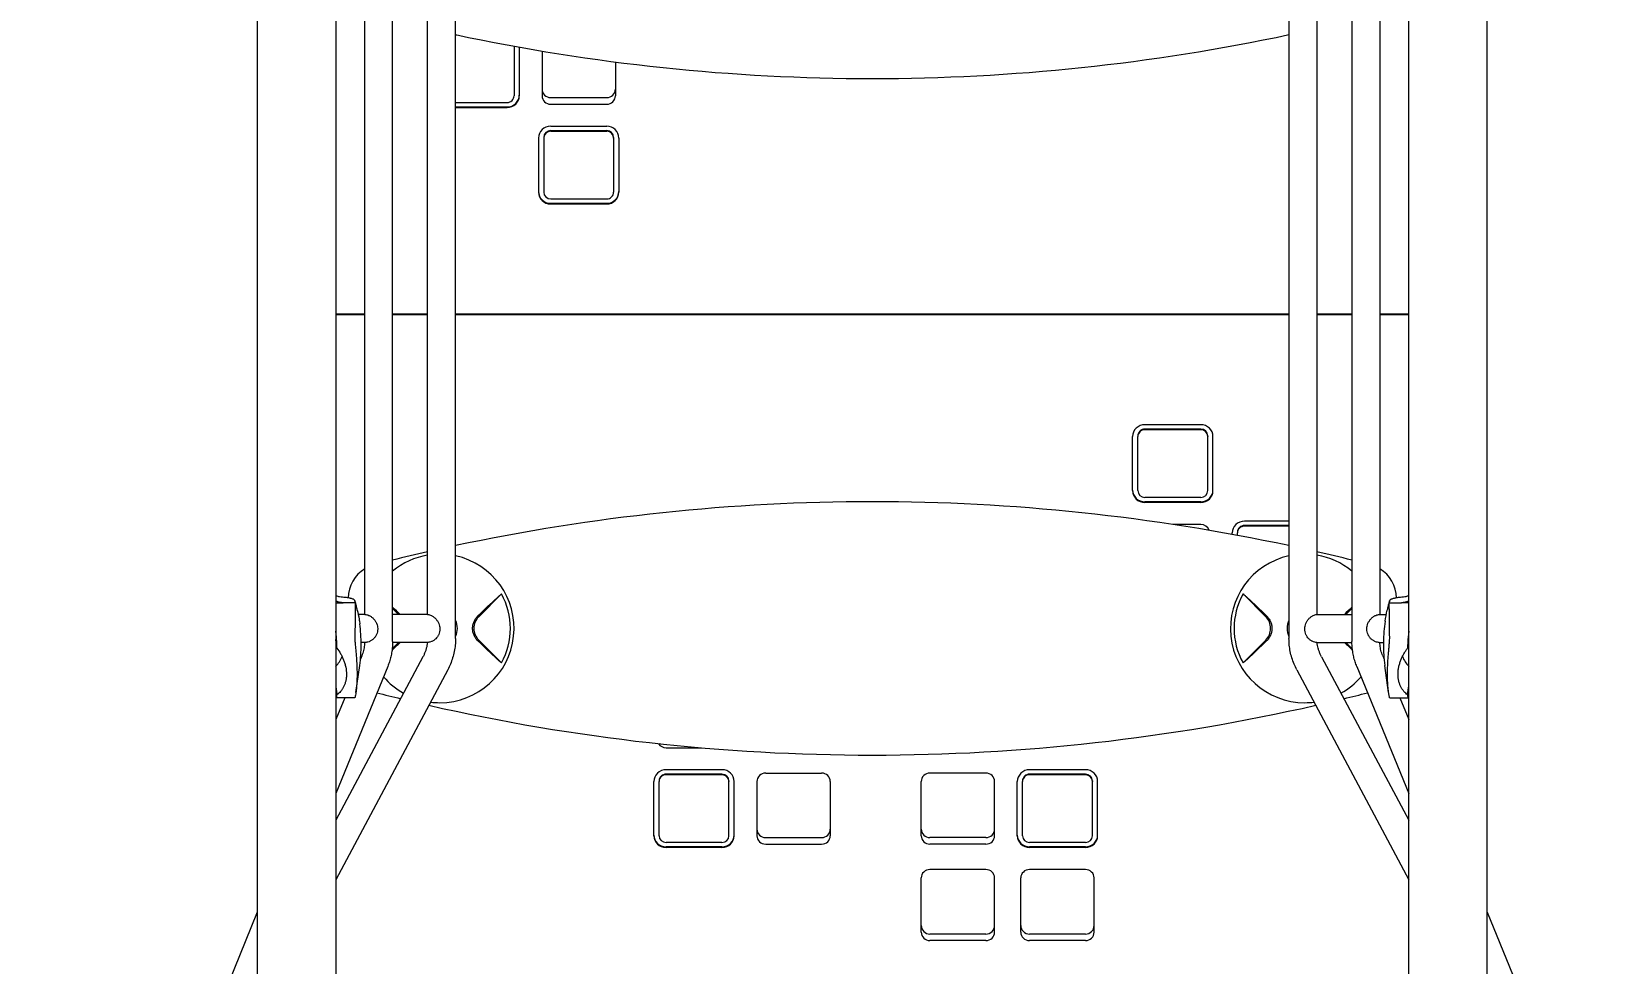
# Model space of a CAD drawing. Extents: x -6675 to 8473, y -8565 to 9458.
# Drawn here: x 719 to 1622, y -1300 to -767 of the extents above; entities that cross this region are included whole.
import ezdxf

# ---------------------------------------------------------------- set-up
doc = ezdxf.new("R2010")
doc.units = 0
doc.header["$LTSCALE"] = 5
doc.header["$PDMODE"] = 33
doc.header["$PDSIZE"] = 20
doc.layers.get('0').update_dxf_attribs({"linetype": 'CONTINUOUS'})
doc.layers.get('Defpoints').update_dxf_attribs({"linetype": 'CONTINUOUS'})
doc.layers.add('Lg_dim', color=7, linetype='CONTINUOUS')
doc.layers.add('Lg_prod', color=40, linetype='CONTINUOUS')
doc.styles.add('LG1', font='arial.ttf', dxfattribs={"height": 185})
doc.dimstyles.new('LG_DIM', dxfattribs={"dimtxt": 185, "dimasz": 120, "dimexe": 50, "dimexo": 1, "dimgap": 50, "dimtad": 0, "dimtih": 1, "dimtoh": 1, "dimdec": 0, "dimrnd": 10, "dimdsep": 46, "dimtxsty": 'LG1', "dimcen": 2.5, "dimclrt": 4, "dimadec": 4, "dimazin": 0, "dimtfac": 1, "dimtdec": 1, "dimtmove": 0, "dimatfit": 3, "dimfxl": 1, "dimtolj": 1, "dimtzin": 0, "dimarcsym": 0})

# ---------------------------------------------------------------- blocks, each defined once
blk = doc.blocks.new('*D4')
at = {"layer": 'Defpoints', "color": 0, "transparency": 16777216}
for p in [(7074.4, -285.09), (-5530, -747.5), (7074.4, -7182.74)]:
    blk.add_point(p, dxfattribs=at)
at = {"layer": 'Lg_dim', "color": 0, "lineweight": -2, "transparency": 16777216}
for p, q in [((7074.4, -286.09), (7074.4, -7232.74)), ((-5530, -748.5), (-5530, -7232.74)), ((-5410, -7182.74), (134.08, -7182.74)), ((6954.4, -7182.74), (1410.33, -7182.74))]:
    blk.add_line(p, q, dxfattribs=at)
at = {"layer": 'Lg_dim', "color": 0, "transparency": 16777216}
for points in [[(-5410, -7162.74), (-5410, -7202.74), (-5530, -7182.74)], [(6954.4, -7162.74), (6954.4, -7202.74), (7074.4, -7182.74)]]:
    blk.add_solid(points, dxfattribs=at)
at = {"layer": 'Lg_dim', "color": 4, "transparency": 16777216, "char_height": 185, "attachment_point": 5, "style": 'LG1'}
for s, insert in [('\\A1;12600 mm', (772.2, -7038.28)), ('\\A1;[41\'-4{\\H1.000000x;\\S5/8;}"]', (772.2, -7476.53))]:
    blk.add_mtext(s, dxfattribs=dict(at, insert=insert))
blk = doc.blocks.new('*D5')
at = {"layer": 'Defpoints', "color": 0, "transparency": 16777216}
for p in [(3900, 7859.68), (-2500, -5459.68), (7695.79, -5459.68)]:
    blk.add_point(p, dxfattribs=at)
at = {"layer": 'Lg_dim', "color": 0, "lineweight": -2, "transparency": 16777216}
for p, q in [((3901, 7859.68), (7745.79, 7859.68)), ((7695.79, 7739.68), (7695.79, 3779.28)), ((7695.79, -5339.68), (7695.79, 3130.67)), ((-2499, -5459.68), (7745.79, -5459.68))]:
    blk.add_line(p, q, dxfattribs=at)
at = {"layer": 'Lg_dim', "color": 0, "transparency": 16777216}
for points in [[(7675.79, 7739.68), (7715.79, 7739.68), (7695.79, 7859.68)], [(7675.79, -5339.68), (7715.79, -5339.68), (7695.79, -5459.68)]]:
    blk.add_solid(points, dxfattribs=at)
at = {"layer": 'Lg_dim', "color": 4, "transparency": 16777216, "insert": (7695.79, 3454.98), "char_height": 185, "attachment_point": 5, "style": 'LG1'}
blk.add_mtext('\\A1;13320 mm\\P [43\'-8 13/16"]', dxfattribs=at)
blk = doc.blocks.new('*D6')
at = {"layer": 'Defpoints', "color": 0, "transparency": 16777216}
for p in [(3300, 5864.75), (-6041.13, -3464.75), (-3100, -3464.75)]:
    blk.add_point(p, dxfattribs=at)
at = {"layer": 'Lg_dim', "color": 0, "lineweight": -2, "transparency": 16777216}
for p, q in [((3299, 5864.75), (-6091.13, 5864.75)), ((-6041.13, 5744.75), (-6041.13, 2569.99)), ((-6041.13, -3344.75), (-6041.13, 1921.38)), ((-3101, -3464.75), (-6091.13, -3464.75))]:
    blk.add_line(p, q, dxfattribs=at)
at = {"layer": 'Lg_dim', "color": 0, "transparency": 16777216}
for points in [[(-6061.13, 5744.75), (-6021.13, 5744.75), (-6041.13, 5864.75)], [(-6061.13, -3344.75), (-6021.13, -3344.75), (-6041.13, -3464.75)]]:
    blk.add_solid(points, dxfattribs=at)
at = {"layer": 'Lg_dim', "color": 4, "transparency": 16777216, "insert": (-6041.13, 2245.68), "char_height": 185, "attachment_point": 5, "style": 'LG1'}
blk.add_mtext('\\A1;9330 mm\\P [30\'-7 9/16"]', dxfattribs=at)
blk = doc.blocks.new('*D9')
at = {"color": 0, "lineweight": -2, "transparency": 16777216}
for p, q in [((7074.4, -287.09), (7074.4, -8169.37)), ((-5727.53, -748.5), (-5727.53, -8169.37)), ((-5607.53, -8119.37), (24.08, -8119.37)), ((6954.4, -8119.37), (1322.8, -8119.37))]:
    blk.add_line(p, q, dxfattribs=at)
at = {"color": 0, "transparency": 16777216}
for points in [[(-5607.53, -8099.37), (-5607.53, -8139.37), (-5727.53, -8119.37)], [(6954.4, -8099.37), (6954.4, -8139.37), (7074.4, -8119.37)]]:
    blk.add_solid(points, dxfattribs=at)
at = {"layer": 'Defpoints', "color": 0, "transparency": 16777216}
for p in [(7074.4, -286.09), (-5727.53, -747.5), (7074.4, -8119.37)]:
    blk.add_point(p, dxfattribs=at)
at = {"color": 4, "transparency": 16777216, "char_height": 185, "attachment_point": 5, "style": 'LG1'}
for s, insert in [('\\A1;12800 mm', (673.44, -7974.92)), ('\\A1;[42\'-0 3/8"]', (673.44, -8289.13))]:
    blk.add_mtext(s, dxfattribs=dict(at, insert=insert))

msp = doc.modelspace()

# ---------------------------------------------------------------- linework, layer by layer
at = {"layer": 'Lg_prod', "linetype": 'Continuous', "lineweight": 0}
for p, q in [((848, 783.95), (848, -1473.5)), ((893, 783.95), (893, -1473.5)), ((1507, -1473.5), (1507, 783.95)), ((1552, -1473.5), (1552, 783.95)), ((925.5, -1115.87), (925.5, 450.58)), ((961.5, -1114.25), (961.5, 448.95)), ((1438.5, 448.95), (1438.5, -1114.25)), ((1474.5, 450.58), (1474.5, -1115.87)), ((909.5, -1100.45), (909.5, -729.15)), ((945.5, -1100.45), (945.5, -729.15)), ((1454.5, -729.15), (1454.5, -1100.45)), ((1490.5, -729.15), (1490.5, -1100.45)), ((961.5, -768.64), (962, -768.64)), ((995, -775.15), (995, -803.5)), ((998, -775.69), (998, -803.5)), ((1011, -777.95), (1011, -803.5)), ((1053, -784.18), (1053, -803.5)), ((961.5, -807.37), (991, -807.37)), ((961.5, -809.9), (991, -809.9)), ((961.5, -810.28), (991, -810.28)), ((1016, -804.59), (1048, -804.59)), ((1016, -808.34), (1048, -808.34)), ((1016, -820.93), (1048, -820.93)), ((1009, -827.71), (1009, -858.69)), ((1012, -827.33), (1012, -827.71)), ((1012, -827.71), (1012, -858.69)), ((1016, -823.46), (1048, -823.46)), ((1016, -823.83), (1048, -823.83)), ((1052, -827.33), (1052, -827.71)), ((1052, -827.71), (1052, -858.69)), ((1055, -827.71), (1055, -858.69)), ((1016, -862.56), (1048, -862.56)), ((1016, -865.09), (1048, -865.09)), ((1016, -865.47), (1048, -865.47)), ((893, -928.41), (909.5, -928.41)), ((909.5, -928.9), (893, -928.9)), ((925.5, -928.41), (945.5, -928.41)), ((945.5, -928.9), (925.5, -928.9)), ((961.5, -928.41), (1438.5, -928.41)), ((1438.5, -928.9), (961.5, -928.9)), ((1454.5, -928.41), (1474.5, -928.41)), ((1474.5, -928.9), (1454.5, -928.9)), ((1490.5, -928.41), (1507, -928.41)), ((1507, -928.9), (1490.5, -928.9)), ((1388, -991.83), (1356, -991.83)), ((1349, -1029.59), (1349, -998.61)), ((1352, -998.23), (1352, -998.61)), ((1352, -1029.59), (1352, -998.61)), ((1388, -994.36), (1356, -994.36)), ((1388, -994.74), (1356, -994.74)), ((1392, -998.23), (1392, -998.61)), ((1392, -1029.59), (1392, -998.61)), ((1395, -1029.59), (1395, -998.61)), ((1388, -1033.47), (1356, -1033.47)), ((1388, -1036), (1356, -1036)), ((1388, -1036.37), (1356, -1036.37)), ((1438.5, -1047.02), (1413, -1047.02)), ((1388, -1048.96), (1372.1, -1048.96)), ((1406, -1054.64), (1406, -1053.8)), ((1409, -1053.42), (1409, -1053.8)), ((1409, -1055.19), (1409, -1053.8)), ((1438.5, -1049.55), (1413, -1049.55)), ((1438.5, -1049.93), (1413, -1049.93)), ((987.78, -1088.74), (974.78, -1101.73)), ((1425.22, -1101.73), (1412.22, -1088.74)), ((893, -1093.75), (897.19, -1093.75)), ((904.07, -1093.75), (897.19, -1093.75)), ((909.59, -1100.45), (905.81, -1100.45)), ((905.81, -1100.45), (905.81, -1100.45)), ((925.5, -1097.02), (928.94, -1100.45)), ((945.5, -1100.45), (925.5, -1100.45)), ((1454.5, -1100.45), (1474.5, -1100.45)), ((1471.06, -1100.45), (1474.5, -1097.02)), ((1490.41, -1100.45), (1494.19, -1100.45)), ((1494.19, -1100.45), (1494.19, -1100.45)), ((1495.93, -1093.75), (1502.81, -1093.75)), ((1507, -1093.75), (1502.81, -1093.75)), ((893.33, -1113.51), (893, -1109.96)), ((906.47, -1104.39), (906.67, -1105.81)), ((1493.53, -1104.39), (1493.33, -1105.81)), ((1507, -1109.96), (1506.67, -1113.51)), ((909.97, -1116.45), (907.49, -1116.45)), ((928.94, -1116.45), (925.26, -1120.13)), ((945.63, -1116.45), (925.5, -1116.45)), ((974.78, -1115.17), (987.78, -1128.17)), ((1412.22, -1128.17), (1425.22, -1115.17)), ((1454.37, -1116.45), (1474.5, -1116.45)), ((1474.74, -1120.13), (1471.06, -1116.45)), ((1490.03, -1116.45), (1492.51, -1116.45)), ((942.88, -1124.69), (893, -1218.29)), ((907.86, -1124.23), (907.08, -1126.13)), ((1457.12, -1124.69), (1507, -1218.29)), ((1492.14, -1124.23), (1492.92, -1126.13)), ((922.67, -1130.27), (893, -1203.01)), ((957, -1132.22), (893, -1252.31)), ((904.47, -1145.16), (906.67, -1129.6)), ((905.06, -1131.08), (905.06, -1131.08)), ((1443, -1132.22), (1507, -1252.31)), ((1477.33, -1130.27), (1507, -1203.01)), ((1495.53, -1145.16), (1493.33, -1129.6)), ((1494.94, -1131.08), (1494.94, -1131.08)), ((893, -1146.92), (893.33, -1148.07)), ((1506.67, -1148.07), (1507, -1146.92)), ((898.08, -1148.2), (893, -1160.65)), ((903.87, -1148.2), (893.4, -1148.2)), ((1496.13, -1148.2), (1506.6, -1148.2)), ((1501.92, -1148.2), (1507, -1160.65)), ((1082, -1176.77), (1102.2, -1176.77)), ((1114, -1189.35), (1082, -1189.35)), ((1114, -1191.88), (1082, -1191.88)), ((1114, -1192.26), (1082, -1192.26)), ((1139, -1191.29), (1171, -1191.29)), ((1265, -1191.29), (1233, -1191.29)), ((1322, -1189.35), (1290, -1189.35)), ((1322, -1191.88), (1290, -1191.88)), ((1322, -1192.26), (1290, -1192.26)), ((1075, -1227.12), (1075, -1196.13)), ((1078, -1195.76), (1078, -1196.13)), ((1078, -1227.12), (1078, -1196.13)), ((1118, -1195.76), (1118, -1196.13)), ((1118, -1227.12), (1118, -1196.13)), ((1121, -1227.12), (1121, -1196.13)), ((1134, -1196.13), (1134, -1227.12)), ((1176, -1196.13), (1176, -1227.12)), ((1228, -1227.12), (1228, -1196.13)), ((1270, -1227.12), (1270, -1196.13)), ((1283, -1227.12), (1283, -1196.13)), ((1286, -1195.76), (1286, -1196.13)), ((1286, -1227.12), (1286, -1196.13)), ((1326, -1195.76), (1326, -1196.13)), ((1326, -1227.12), (1326, -1196.13)), ((1329, -1227.12), (1329, -1196.13)), ((1139, -1228.21), (1171, -1228.21)), ((1265, -1228.21), (1233, -1228.21)), ((1114, -1230.99), (1082, -1230.99)), ((1114, -1233.52), (1082, -1233.52)), ((1114, -1233.89), (1082, -1233.89)), ((1139, -1231.96), (1171, -1231.96)), ((1265, -1231.96), (1233, -1231.96)), ((1322, -1230.99), (1290, -1230.99)), ((1322, -1233.52), (1290, -1233.52)), ((1322, -1233.89), (1290, -1233.89)), ((1265, -1246.48), (1233, -1246.48)), ((1322, -1246.48), (1290, -1246.48)), ((1228, -1282.31), (1228, -1251.32)), ((1270, -1282.31), (1270, -1251.32)), ((1285, -1282.31), (1285, -1251.32)), ((1327, -1282.31), (1327, -1251.32)), ((848, -1270.97), (794.83, -1401.31)), ((1552, -1270.97), (1605.17, -1401.31)), ((1265, -1283.4), (1233, -1283.4)), ((1265, -1287.15), (1233, -1287.15)), ((1322, -1283.4), (1290, -1283.4)), ((1322, -1287.15), (1290, -1287.15))]:
    msp.add_line(p, q, dxfattribs=at)
for centre, radius, start, end in [((1200, 351.35), 1145, 257.97743, 282.02257), ((1200, -2180.95), 1145, 90, 102.02257), ((1200, -2180.95), 1145, 77.97743, 90), ((1200, -2180.95), 1145, 102.84244, 103.87108), ((1200, -2180.95), 1145, 76.12892, 77.15756), ((920, -1091.35), 20, 121.66824, 178.88475), ((952.5, -1108.45), 42.51, 99.47688, 129.42571), ((952.5, -1108.45), 42.51, 270, 77.77845), ((1447.5, -1108.45), 42.51, 102.22155, 270), ((1447.5, -1108.45), 42.51, 50.57429, 80.52312), ((1480, -1091.35), 20, 1.11473, 58.33176), ((952.5, -1108.45), 40.42, 330.80251, 29.19749), ((1447.5, -1108.45), 40.42, 150.80251, 209.19749), ((981.5, -1108.45), 9.5, 135, 180), ((1418.5, -1108.45), 9.5, 0, 45), ((952.5, -1108.45), 10.1, 0, 26.98958), ((952.5, -1108.45), 10.1, 333.01042, 0), ((981.5, -1108.45), 9.5, 180, 225), ((1418.5, -1108.45), 9.5, 315, 0), ((1447.5, -1108.45), 10.1, 153.01042, 180), ((1447.5, -1108.45), 10.1, 180, 206.98958), ((952.5, -1108.45), 42.51, 220.69266, 240.79496), ((1447.5, -1108.45), 42.51, 299.20504, 319.30734), ((1200, -35.95), 1145, 255.66649, 256.36546), ((1200, -35.95), 1145, 283.63454, 284.33351), ((1200, -35.95), 1145, 257.19371, 282.80629), ((952.5, -1108.45), 42.51, 262.81621, 270), ((1447.5, -1108.45), 42.51, 270, 277.18379)]:
    msp.add_arc(centre, radius, start, end, dxfattribs=at)
for centre, major_axis, start_param, end_param in [((991, -803.13), (-7, 0), 1.570796, 3.141593), ((991, -803.5), (-4, 0), 1.570796, 3.141593), ((991, -803.5), (-7, 0), 1.570796, 3.141593), ((1016, -799.75), (-5, 0), 0, 1.570796), ((1016, -803.5), (-5, 0), 0, 1.570796), ((1048, -799.75), (-5, 0), 1.570796, 3.141593), ((1048, -803.5), (-5, 0), 1.570796, 3.141593), ((1016, -827.71), (-7, 0), 4.712389, 6.283185), ((1048, -827.71), (-7, 0), 3.141593, 4.712389), ((1016, -827.33), (-4, 0), 4.712389, 6.283185), ((1016, -827.71), (-4, 0), 4.712389, 6.283185), ((1048, -827.33), (-4, 0), 3.141593, 4.712389), ((1048, -827.71), (-4, 0), 3.141593, 4.712389), ((1016, -858.32), (-7, 0), 0, 1.570796), ((1048, -858.32), (-7, 0), 1.570796, 3.141593), ((1016, -858.69), (-7, 0), 0, 1.570796), ((1016, -858.69), (-4, 0), 0, 1.570796), ((1048, -858.69), (-4, 0), 1.570796, 3.141593), ((1048, -858.69), (-7, 0), 1.570796, 3.141593), ((1356, -998.61), (7, 0), 1.570796, 3.141593), ((1388, -998.61), (7, 0), 0, 1.570796), ((1356, -998.23), (4, 0), 1.570796, 3.141593), ((1356, -998.61), (4, 0), 1.570796, 3.141593), ((1388, -998.23), (4, 0), 0, 1.570796), ((1388, -998.61), (4, 0), 0, 1.570796), ((1356, -1029.22), (7, 0), 3.141593, 4.712389), ((1356, -1029.59), (7, 0), 3.141593, 4.712389), ((1356, -1029.59), (4, 0), 3.141593, 4.712389), ((1388, -1029.22), (7, 0), 4.712389, 6.283185), ((1388, -1029.59), (4, 0), 4.712389, 6.283185), ((1388, -1029.59), (7, 0), 4.712389, 6.283185), ((1413, -1053.8), (7, 0), 1.570796, 3.141593), ((1388, -1053.8), (5, 0), 0.31668, 1.570796), ((1413, -1053.42), (4, 0), 1.570796, 3.141593), ((1413, -1053.8), (4, 0), 1.570796, 3.141593), ((816.67, -1117.7), (90.83, 0), 0, 0.135663), ((1583.33, -1117.7), (-90.83, 0), 6.147522, 6.283185), ((816.67, -1117.7), (90.83, 0), 6.147522, 6.283185), ((1583.33, -1117.7), (-90.83, 0), 0, 0.135663), ((878.5, -1117.7), (19.4, 0), 5.556401, 5.910906), ((1521.5, -1117.7), (-19.4, 0), 0.372276, 0.726784), ((1082, -1171.93), (5, 0), 3.678397, 4.712389), ((1082, -1196.13), (7, 0), 1.570796, 3.141593), ((1082, -1195.76), (4, 0), 1.570796, 3.141593), ((1082, -1196.13), (4, 0), 1.570796, 3.141593), ((1114, -1196.13), (7, 0), 0, 1.570796), ((1114, -1195.76), (4, 0), 0, 1.570796), ((1114, -1196.13), (4, 0), 0, 1.570796), ((1139, -1196.13), (5, 0), 1.570796, 3.141593), ((1171, -1196.13), (5, 0), 0, 1.570796), ((1233, -1196.13), (5, 0), 1.570796, 3.141593), ((1265, -1196.13), (5, 0), 0, 1.570796), ((1290, -1196.13), (7, 0), 1.570796, 3.141593), ((1290, -1195.76), (4, 0), 1.570796, 3.141593), ((1290, -1196.13), (4, 0), 1.570796, 3.141593), ((1322, -1196.13), (7, 0), 0, 1.570796), ((1322, -1195.76), (4, 0), 0, 1.570796), ((1322, -1196.13), (4, 0), 0, 1.570796), ((1082, -1226.74), (7, 0), 3.141593, 4.712389), ((1082, -1227.12), (7, 0), 3.141593, 4.712389), ((1082, -1227.12), (4, 0), 3.141593, 4.712389), ((1114, -1226.74), (7, 0), 4.712389, 6.283185), ((1114, -1227.12), (4, 0), 4.712389, 6.283185), ((1114, -1227.12), (7, 0), 4.712389, 6.283185), ((1139, -1223.37), (5, 0), 3.141593, 4.712389), ((1139, -1227.12), (5, 0), 3.141593, 4.712389), ((1171, -1223.37), (5, 0), 4.712389, 6.283185), ((1171, -1227.12), (5, 0), 4.712389, 6.283185), ((1233, -1223.37), (5, 0), 3.141593, 4.712389), ((1233, -1227.12), (5, 0), 3.141593, 4.712389), ((1265, -1223.37), (5, 0), 4.712389, 6.283185), ((1265, -1227.12), (5, 0), 4.712389, 6.283185), ((1290, -1226.74), (7, 0), 3.141593, 4.712389), ((1290, -1227.12), (7, 0), 3.141593, 4.712389), ((1290, -1227.12), (4, 0), 3.141593, 4.712389), ((1322, -1226.74), (7, 0), 4.712389, 6.283185), ((1322, -1227.12), (4, 0), 4.712389, 6.283185), ((1322, -1227.12), (7, 0), 4.712389, 6.283185), ((1233, -1251.32), (5, 0), 1.570796, 3.141593), ((1265, -1251.32), (5, 0), 0, 1.570796), ((1290, -1251.32), (5, 0), 1.570796, 3.141593), ((1322, -1251.32), (5, 0), 0, 1.570796), ((1233, -1278.56), (5, 0), 3.141593, 4.712389), ((1233, -1282.31), (5, 0), 3.141593, 4.712389), ((1265, -1278.56), (5, 0), 4.712389, 6.283185), ((1265, -1282.31), (5, 0), 4.712389, 6.283185), ((1290, -1278.56), (5, 0), 3.141593, 4.712389), ((1290, -1282.31), (5, 0), 3.141593, 4.712389), ((1322, -1278.56), (5, 0), 4.712389, 6.283185), ((1322, -1282.31), (5, 0), 4.712389, 6.283185)]:
    msp.add_ellipse(centre, major_axis=major_axis, ratio=0.968246, start_param=start_param, end_param=end_param, dxfattribs=at)
for points, weights in [([(893, -1089.74), (893.13, -1089.8), (893.26, -1089.85), (893.4, -1089.9)], [0.993179669495, 0.995297331129, 0.997570774631, 1]), ([(897.19, -1093.75), (895.75, -1093.75), (894.33, -1093.45), (893, -1092.86)], [1, 0.963416741903, 0.942185900966, 0.936307477188]), ([(1507, -1092.86), (1505.67, -1093.45), (1504.25, -1093.75), (1502.81, -1093.75)], [0.936307406517, 0.942185819623, 0.963416684117, 1]), ([(1506.6, -1089.9), (1506.74, -1089.85), (1506.87, -1089.8), (1507, -1089.74)], [1, 0.997570774631, 0.995297331129, 0.993179669495]), ([(904.07, -1093.75), (904.08, -1100.34), (904.02, -1106.93), (903.86, -1113.51)], [1, 0.99951768639, 0.99951768639, 1]), ([(1496.14, -1113.51), (1495.98, -1106.93), (1495.92, -1100.34), (1495.93, -1093.75)], [1, 0.99951768639, 0.99951768639, 1]), ([(893.65, -1119.76), (893.44, -1118.14), (893.22, -1116.52), (893, -1114.89)], [1, 0.999553768953, 0.999244719996, 0.999072853129]), ([(893.65, -1119.76), (893.56, -1116.94), (893.45, -1114.8), (893.33, -1113.51)], [1, 0.973269229067, 0.973269229067, 1]), ([(1506.67, -1113.51), (1506.55, -1114.8), (1506.44, -1116.94), (1506.35, -1119.76)], [1, 0.973269229067, 0.973269229067, 1]), ([(1507, -1114.89), (1506.78, -1116.52), (1506.56, -1118.14), (1506.35, -1119.76)], [0.999072853129, 0.999244719996, 0.999553768953, 1]), ([(893, -1141.99), (893.22, -1143.49), (893.44, -1144.97), (893.65, -1146.44)], [0.999072853129, 0.999244719996, 0.999553768953, 1]), ([(893.33, -1148.07), (893.45, -1148.49), (893.56, -1147.93), (893.65, -1146.44)], [1, 0.973269229067, 0.973269229067, 1]), ([(1506.35, -1146.44), (1506.56, -1144.97), (1506.78, -1143.49), (1507, -1141.99)], [1, 0.999553768953, 0.999244719996, 0.999072853129]), ([(1506.35, -1146.44), (1506.44, -1147.93), (1506.55, -1148.49), (1506.67, -1148.07)], [1, 0.973269229067, 0.973269229067, 1])]:
    msp.add_rational_spline(points, weights, degree=3, dxfattribs=at)
for points, knots in [([(896.9, -1090.62), (896.32, -1090.58), (895.73, -1090.5), (894.56, -1090.26), (893.97, -1090.1), (893.4, -1089.9)], [0, 0, 0, 0, 0.001800625, 0.001800625, 0.00360125, 0.00360125, 0.00360125, 0.00360125]), ([(903.93, -1092.59), (903.9, -1092.37), (903.71, -1092.15), (903.27, -1091.89), (903.18, -1091.84), (902.96, -1091.74), (902.85, -1091.69), (902.48, -1091.54), (902.2, -1091.45), (901.73, -1091.32), (901.56, -1091.28), (901.21, -1091.2), (901.04, -1091.16), (900.48, -1091.04), (900.08, -1090.97), (899.24, -1090.85), (898.79, -1090.79), (897.87, -1090.69), (897.39, -1090.65), (896.9, -1090.62)], [0, 0, 0, 0, 0.00305771, 0.00305771, 0.00382214, 0.00382214, 0.00458657, 0.00458657, 0.00611543, 0.00611543, 0.00687986, 0.00687986, 0.00764428, 0.00764428, 0.00917314, 0.00917314, 0.010702, 0.010702, 0.01223085, 0.01223085, 0.01223085, 0.01223085]), ([(905.29, -1097.91), (905.21, -1097.55), (905.13, -1097.19), (904.96, -1096.46), (904.87, -1096.1), (904.69, -1095.38), (904.6, -1095.02), (904.41, -1094.31), (904.31, -1093.95), (904.12, -1093.23), (904.01, -1092.88), (903.91, -1092.53)], [0.21130103, 0.21130103, 0.21130103, 0.21130103, 0.22387831, 0.22387831, 0.2364556, 0.2364556, 0.24903289, 0.24903289, 0.26161017, 0.26161017, 0.27407984, 0.27407984, 0.27407984, 0.27407984]), ([(985.31, -1090.88), (985.79, -1090.43), (986.24, -1090.03), (986.86, -1089.49), (987.06, -1089.32), (987.44, -1089.01), (987.62, -1088.86), (987.78, -1088.74)], [0.000000486, 0.000000486, 0.000000486, 0.000000486, 0.002114988, 0.002114988, 0.003172238, 0.003172238, 0.004229489, 0.004229489, 0.004229489, 0.004229489]), ([(1412.22, -1088.74), (1412.55, -1088.99), (1412.92, -1089.3), (1413.54, -1089.84), (1413.76, -1090.04), (1414.22, -1090.44), (1414.45, -1090.66), (1414.69, -1090.88)], [0.000000242, 0.000000242, 0.000000242, 0.000000242, 0.002114103, 0.002114103, 0.003171033, 0.003171033, 0.004227963, 0.004227963, 0.004227963, 0.004227963]), ([(1496.09, -1092.52), (1495.99, -1092.87), (1495.89, -1093.23), (1495.69, -1093.95), (1495.59, -1094.31), (1495.4, -1095.02), (1495.31, -1095.38), (1495.13, -1096.1), (1495.04, -1096.46), (1494.87, -1097.19), (1494.79, -1097.55), (1494.71, -1097.91)], [2.86740473, 2.86740473, 2.86740473, 2.86740473, 2.87998211, 2.87998211, 2.89255949, 2.89255949, 2.90513687, 2.90513687, 2.91771425, 2.91771425, 2.93029163, 2.93029163, 2.93029163, 2.93029163]), ([(1503.1, -1090.62), (1502.11, -1090.69), (1501.2, -1090.78), (1500.14, -1090.94), (1499.93, -1090.97), (1499.53, -1091.04), (1499.34, -1091.08), (1498.78, -1091.19), (1498.44, -1091.27), (1497.81, -1091.45), (1497.53, -1091.54), (1497.03, -1091.74), (1496.82, -1091.84), (1496.56, -1091.99), (1496.48, -1092.04), (1496.35, -1092.15), (1496.29, -1092.21), (1496.14, -1092.37), (1496.09, -1092.48), (1496.07, -1092.59)], [0, 0, 0, 0, 0.00305836, 0.00305836, 0.00382296, 0.00382296, 0.00458755, 0.00458755, 0.00611673, 0.00611673, 0.00764591, 0.00764591, 0.00917509, 0.00917509, 0.00993969, 0.00993969, 0.01070428, 0.01070428, 0.01223346, 0.01223346, 0.01223346, 0.01223346]), ([(1506.6, -1089.9), (1506.03, -1090.1), (1505.45, -1090.26), (1504.28, -1090.5), (1503.68, -1090.58), (1503.1, -1090.62)], [0, 0, 0, 0, 0.001801452, 0.001801452, 0.003602904, 0.003602904, 0.003602904, 0.003602904]), ([(905.29, -1097.91), (905.68, -1099.69), (906.02, -1101.46), (906.35, -1103.6), (906.41, -1103.99), (906.46, -1104.38)], [0, 0, 0, 0, 5.601948, 5.601948, 6.854199, 6.854199, 6.854199, 6.854199]), ([(909.59, -1100.45), (909.65, -1100.45), (909.76, -1100.45), (910.09, -1100.49), (910.36, -1100.52), (911.02, -1100.68), (911.42, -1100.8), (912.05, -1101.08), (912.26, -1101.18), (912.69, -1101.42), (912.92, -1101.56), (913.37, -1101.86), (913.59, -1102.03), (914.03, -1102.39), (914.23, -1102.58), (914.81, -1103.16), (915.16, -1103.59), (915.79, -1104.52), (916.06, -1105.02), (916.5, -1106.05), (916.67, -1106.59), (916.87, -1107.58), (916.92, -1108.02), (916.94, -1108.45)], [37.511424, 37.511424, 37.511424, 37.511424, 38.850119, 38.850119, 40.731526, 40.731526, 42.612932, 42.612932, 43.436618, 43.436618, 44.260303, 44.260303, 45.083989, 45.083989, 45.907675, 45.907675, 47.542592, 47.542592, 49.177509, 49.177509, 50.812427, 50.812427, 52.137117, 52.137117, 52.137117, 52.137117]), ([(945.5, -1100.45), (945.5, -1100.46), (945.51, -1100.46), (945.57, -1100.46), (945.68, -1100.47), (946.06, -1100.54), (946.31, -1100.59), (946.94, -1100.78), (947.31, -1100.92), (947.91, -1101.22), (948.11, -1101.33), (948.51, -1101.58), (948.73, -1101.72), (949.15, -1102.03), (949.36, -1102.2), (949.77, -1102.56), (949.96, -1102.75), (950.49, -1103.32), (950.82, -1103.75), (951.41, -1104.66), (951.66, -1105.14), (952.07, -1106.15), (952.22, -1106.67), (952.41, -1107.62), (952.45, -1108.04), (952.47, -1108.45)], [35.302261, 35.302261, 35.302261, 35.302261, 35.898403, 35.898403, 37.727888, 37.727888, 39.557374, 39.557374, 41.386859, 41.386859, 42.184428, 42.184428, 42.981996, 42.981996, 43.779565, 43.779565, 44.577133, 44.577133, 46.146249, 46.146249, 47.715364, 47.715364, 49.284479, 49.284479, 50.543619, 50.543619, 50.543619, 50.543619]), ([(971.28, -1108.45), (971.28, -1108.12), (971.3, -1107.78), (971.37, -1107.12), (971.42, -1106.78), (971.62, -1105.79), (971.82, -1105.15), (972.34, -1103.93), (972.67, -1103.33), (973.42, -1102.24), (973.85, -1101.74), (974.32, -1101.28)], [0.008164918, 0.008164918, 0.008164918, 0.008164918, 0.009167239, 0.009167239, 0.01016956, 0.01016956, 0.012174201, 0.012174201, 0.014178842, 0.014178842, 0.016183483, 0.016183483, 0.016183483, 0.016183483]), ([(1425.68, -1101.28), (1426.15, -1101.74), (1426.58, -1102.24), (1427.14, -1103.06), (1427.32, -1103.34), (1427.64, -1103.93), (1427.79, -1104.23), (1428.18, -1105.15), (1428.38, -1105.79), (1428.58, -1106.78), (1428.63, -1107.11), (1428.7, -1107.78), (1428.72, -1108.12), (1428.72, -1108.45)], [0.000143327, 0.000143327, 0.000143327, 0.000143327, 0.002148725, 0.002148725, 0.003151424, 0.003151424, 0.004154123, 0.004154123, 0.006159521, 0.006159521, 0.00716222, 0.00716222, 0.008164918, 0.008164918, 0.008164918, 0.008164918]), ([(1447.53, -1108.45), (1447.55, -1108.04), (1447.59, -1107.62), (1447.78, -1106.67), (1447.93, -1106.15), (1448.34, -1105.14), (1448.59, -1104.66), (1449.18, -1103.75), (1449.51, -1103.32), (1450.04, -1102.75), (1450.23, -1102.56), (1450.64, -1102.2), (1450.85, -1102.03), (1451.27, -1101.72), (1451.49, -1101.58), (1451.89, -1101.33), (1452.09, -1101.22), (1452.69, -1100.92), (1453.06, -1100.78), (1453.69, -1100.59), (1453.94, -1100.54), (1454.32, -1100.47), (1454.43, -1100.46), (1454.49, -1100.46), (1454.5, -1100.46), (1454.5, -1100.45)], [-16.474702, -16.474702, -16.474702, -16.474702, -15.215562, -15.215562, -13.646447, -13.646447, -12.077331, -12.077331, -10.508216, -10.508216, -9.710648, -9.710648, -8.913079, -8.913079, -8.11551, -8.11551, -7.317942, -7.317942, -5.488456, -5.488456, -3.658971, -3.658971, -1.829485, -1.829485, -1.233344, -1.233344, -1.233344, -1.233344]), ([(1483.06, -1108.45), (1483.08, -1108.02), (1483.13, -1107.58), (1483.33, -1106.59), (1483.5, -1106.05), (1483.94, -1105.02), (1484.21, -1104.52), (1484.84, -1103.59), (1485.19, -1103.16), (1485.77, -1102.58), (1485.97, -1102.39), (1486.41, -1102.03), (1486.63, -1101.86), (1487.08, -1101.56), (1487.31, -1101.42), (1487.74, -1101.18), (1487.95, -1101.08), (1488.58, -1100.8), (1488.98, -1100.68), (1489.64, -1100.52), (1489.91, -1100.49), (1490.24, -1100.45), (1490.35, -1100.45), (1490.41, -1100.45)], [-17.049811, -17.049811, -17.049811, -17.049811, -15.725121, -15.725121, -14.090203, -14.090203, -12.455286, -12.455286, -10.820368, -10.820368, -9.996683, -9.996683, -9.172997, -9.172997, -8.349312, -8.349312, -7.525626, -7.525626, -5.64422, -5.64422, -3.762813, -3.762813, -2.424118, -2.424118, -2.424118, -2.424118]), ([(916.94, -1108.45), (916.95, -1108.55), (916.95, -1108.65), (916.95, -1109.28), (916.89, -1109.83), (916.67, -1110.91), (916.49, -1111.45), (916.04, -1112.46), (915.77, -1112.94), (915.14, -1113.81), (914.79, -1114.2), (914.24, -1114.71), (914.04, -1114.87), (913.63, -1115.19), (913.42, -1115.33), (913, -1115.59), (912.78, -1115.71), (912.37, -1115.9), (912.17, -1115.99), (911.56, -1116.22), (911.15, -1116.32), (910.47, -1116.43), (910.18, -1116.45), (909.97, -1116.45)], [-18.027432, -18.027432, -18.027432, -18.027432, -17.717205, -17.717205, -16.073636, -16.073636, -14.430067, -14.430067, -12.786498, -12.786498, -11.142928, -11.142928, -10.304327, -10.304327, -9.465726, -9.465726, -8.627125, -8.627125, -7.788524, -7.788524, -5.841393, -5.841393, -3.958605, -3.958605, -3.958605, -3.958605]), ([(952.47, -1108.45), (952.47, -1108.55), (952.47, -1108.65), (952.47, -1109.27), (952.42, -1109.8), (952.21, -1110.84), (952.06, -1111.36), (951.64, -1112.35), (951.38, -1112.82), (950.8, -1113.67), (950.47, -1114.05), (949.97, -1114.55), (949.78, -1114.72), (949.4, -1115.03), (949.2, -1115.18), (948.8, -1115.45), (948.6, -1115.57), (948.35, -1115.7), (948.3, -1115.73), (948.25, -1115.76)], [50.543619, 50.543619, 50.543619, 50.543619, 50.853595, 50.853595, 52.443312, 52.443312, 54.033029, 54.033029, 55.622745, 55.622745, 57.212462, 57.212462, 58.032255, 58.032255, 58.852048, 58.852048, 59.671841, 59.671841, 59.894523, 59.894523, 59.894523, 59.894523]), ([(974.32, -1115.63), (973.85, -1115.17), (973.42, -1114.66), (972.86, -1113.85), (972.68, -1113.56), (972.36, -1112.97), (972.21, -1112.67), (971.82, -1111.75), (971.62, -1111.11), (971.42, -1110.13), (971.37, -1109.79), (971.3, -1109.12), (971.28, -1108.79), (971.28, -1108.45)], [0.000143327, 0.000143327, 0.000143327, 0.000143327, 0.002148725, 0.002148725, 0.003151424, 0.003151424, 0.004154123, 0.004154123, 0.006159521, 0.006159521, 0.00716222, 0.00716222, 0.008164918, 0.008164918, 0.008164918, 0.008164918]), ([(1428.72, -1108.45), (1428.72, -1108.79), (1428.7, -1109.12), (1428.63, -1109.79), (1428.58, -1110.12), (1428.38, -1111.11), (1428.18, -1111.75), (1427.66, -1112.98), (1427.33, -1113.57), (1426.58, -1114.66), (1426.15, -1115.17), (1425.68, -1115.63)], [0.008164918, 0.008164918, 0.008164918, 0.008164918, 0.009167239, 0.009167239, 0.01016956, 0.01016956, 0.012174201, 0.012174201, 0.014178842, 0.014178842, 0.016183483, 0.016183483, 0.016183483, 0.016183483]), ([(1451.75, -1115.76), (1451.7, -1115.73), (1451.65, -1115.7), (1451.4, -1115.57), (1451.2, -1115.45), (1450.8, -1115.18), (1450.6, -1115.03), (1450.22, -1114.72), (1450.03, -1114.55), (1449.53, -1114.05), (1449.2, -1113.67), (1448.62, -1112.82), (1448.36, -1112.35), (1447.94, -1111.36), (1447.79, -1110.84), (1447.58, -1109.8), (1447.53, -1109.27), (1447.53, -1108.65), (1447.53, -1108.55), (1447.53, -1108.45)], [42.302545, 42.302545, 42.302545, 42.302545, 42.525227, 42.525227, 43.34502, 43.34502, 44.164813, 44.164813, 44.984606, 44.984606, 46.574323, 46.574323, 48.16404, 48.16404, 49.753757, 49.753757, 51.343474, 51.343474, 51.653449, 51.653449, 51.653449, 51.653449]), ([(1490.03, -1116.45), (1489.82, -1116.45), (1489.53, -1116.43), (1488.85, -1116.32), (1488.44, -1116.22), (1487.83, -1115.99), (1487.63, -1115.9), (1487.22, -1115.71), (1487, -1115.59), (1486.58, -1115.33), (1486.37, -1115.19), (1485.96, -1114.87), (1485.76, -1114.71), (1485.21, -1114.2), (1484.86, -1113.81), (1484.23, -1112.94), (1483.96, -1112.46), (1483.51, -1111.45), (1483.33, -1110.91), (1483.11, -1109.83), (1483.05, -1109.28), (1483.05, -1108.65), (1483.05, -1108.55), (1483.06, -1108.45)], [39.045911, 39.045911, 39.045911, 39.045911, 40.928699, 40.928699, 42.875831, 42.875831, 43.714432, 43.714432, 44.553033, 44.553033, 45.391634, 45.391634, 46.230235, 46.230235, 47.873804, 47.873804, 49.517373, 49.517373, 51.160942, 51.160942, 52.804511, 52.804511, 53.114738, 53.114738, 53.114738, 53.114738]), ([(893.65, -1119.76), (894.38, -1120.74), (895.07, -1121.79), (896.04, -1123.49), (896.36, -1124.08), (896.95, -1125.31), (897.22, -1125.93), (897.72, -1127.21), (897.95, -1127.87), (898.35, -1129.21), (898.52, -1129.9), (898.94, -1131.96), (899.09, -1133.33), (899.09, -1134.7)], [0.0006161, 0.0006161, 0.0006161, 0.0006161, 0.0048042, 0.0048042, 0.00689825, 0.00689825, 0.0089923, 0.0089923, 0.01108635, 0.01108635, 0.0131804, 0.0131804, 0.0173685, 0.0173685, 0.0173685, 0.0173685]), ([(903.86, -1113.51), (903.86, -1113.92), (903.87, -1114.41), (903.91, -1115.27), (903.93, -1115.58), (903.97, -1116.24), (904, -1116.59), (904.09, -1117.69), (904.16, -1118.49), (904.27, -1119.78), (904.31, -1120.22), (904.4, -1121.14), (904.44, -1121.61), (904.57, -1123.06), (904.65, -1124.06), (904.77, -1125.61), (904.81, -1126.13), (904.88, -1127.2), (904.91, -1127.73), (905, -1129.34), (905.04, -1130.42), (905.09, -1132.03), (905.1, -1132.57), (905.12, -1133.65), (905.13, -1134.18), (905.13, -1134.7)], [0.0000002, 0.0000002, 0.0000002, 0.0000002, 0.00322872, 0.00322872, 0.00484298, 0.00484298, 0.00645725, 0.00645725, 0.00968577, 0.00968577, 0.01130003, 0.01130003, 0.01291429, 0.01291429, 0.01614282, 0.01614282, 0.01775708, 0.01775708, 0.01937134, 0.01937134, 0.02259987, 0.02259987, 0.02421413, 0.02421413, 0.02582839, 0.02582839, 0.02582839, 0.02582839]), ([(909.49, -1116.45), (909.48, -1116.97), (909.45, -1117.49), (909.34, -1118.54), (909.27, -1119.07), (909.09, -1120.12), (908.98, -1120.65), (908.73, -1121.69), (908.58, -1122.2), (908.24, -1123.23), (908.06, -1123.73), (907.86, -1124.23)], [0.0255613, 0.0255613, 0.0255613, 0.0255613, 0.0939617, 0.0939617, 0.1645093, 0.1645093, 0.235057, 0.235057, 0.3056046, 0.3056046, 0.3761523, 0.3761523, 0.3761523, 0.3761523]), ([(925.5, -1115.87), (925.5, -1116.86), (925.46, -1117.84), (925.31, -1119.8), (925.19, -1120.78), (924.89, -1122.73), (924.7, -1123.69), (924.25, -1125.61), (923.98, -1126.56), (923.38, -1128.43), (923.04, -1129.36), (922.67, -1130.27)], [0, 0, 0, 0, 0.0752305, 0.0752305, 0.1504609, 0.1504609, 0.2256914, 0.2256914, 0.3009218, 0.3009218, 0.3761523, 0.3761523, 0.3761523, 0.3761523]), ([(945.39, -1116.45), (945.33, -1117.02), (945.25, -1117.58), (945.05, -1118.71), (944.93, -1119.28), (944.63, -1120.4), (944.46, -1120.95), (944.08, -1122.04), (943.87, -1122.58), (943.41, -1123.65), (943.15, -1124.18), (942.88, -1124.69)], [0.097226, 0.097226, 0.097226, 0.097226, 0.1724208, 0.1724208, 0.2484003, 0.2484003, 0.3243799, 0.3243799, 0.4003594, 0.4003594, 0.476339, 0.476339, 0.476339, 0.476339]), ([(948.25, -1115.76), (948.07, -1115.85), (947.88, -1115.93), (947.08, -1116.26), (946.54, -1116.37), (945.93, -1116.44), (945.75, -1116.45), (945.63, -1116.45)], [-25.324354, -25.324354, -25.324354, -25.324354, -24.482397, -24.482397, -21.534791, -21.534791, -19.937843, -19.937843, -19.937843, -19.937843]), ([(961.5, -1114.25), (961.5, -1115.49), (961.44, -1116.74), (961.19, -1119.22), (961.01, -1120.45), (960.52, -1122.9), (960.22, -1124.11), (959.49, -1126.5), (959.07, -1127.67), (958.12, -1129.98), (957.59, -1131.11), (957, -1132.22)], [0, 0, 0, 0, 0.0952678, 0.0952678, 0.1905356, 0.1905356, 0.2858034, 0.2858034, 0.3810712, 0.3810712, 0.476339, 0.476339, 0.476339, 0.476339]), ([(1443, -1132.22), (1442.41, -1131.11), (1441.88, -1129.98), (1440.93, -1127.67), (1440.51, -1126.5), (1439.78, -1124.11), (1439.48, -1122.9), (1438.99, -1120.45), (1438.81, -1119.22), (1438.56, -1116.74), (1438.5, -1115.49), (1438.5, -1114.25)], [2.6652537, 2.6652537, 2.6652537, 2.6652537, 2.7605215, 2.7605215, 2.8557893, 2.8557893, 2.9510571, 2.9510571, 3.0463249, 3.0463249, 3.1415927, 3.1415927, 3.1415927, 3.1415927]), ([(1454.37, -1116.45), (1454.14, -1116.45), (1453.75, -1116.43), (1452.79, -1116.2), (1452.29, -1116.03), (1451.75, -1115.76)], [-12.884493, -12.884493, -12.884493, -12.884493, -9.881241, -9.881241, -7.393834, -7.393834, -7.393834, -7.393834]), ([(1457.12, -1124.69), (1456.85, -1124.18), (1456.59, -1123.65), (1456.13, -1122.58), (1455.92, -1122.04), (1455.54, -1120.95), (1455.37, -1120.4), (1455.07, -1119.28), (1454.95, -1118.71), (1454.75, -1117.58), (1454.67, -1117.02), (1454.61, -1116.45)], [2.6652537, 2.6652537, 2.6652537, 2.6652537, 2.7412332, 2.7412332, 2.8172128, 2.8172128, 2.8931923, 2.8931923, 2.9691719, 2.9691719, 3.0443666, 3.0443666, 3.0443666, 3.0443666]), ([(1477.33, -1130.27), (1476.96, -1129.36), (1476.62, -1128.43), (1476.02, -1126.56), (1475.75, -1125.61), (1475.3, -1123.69), (1475.11, -1122.73), (1474.81, -1120.78), (1474.69, -1119.8), (1474.54, -1117.84), (1474.5, -1116.86), (1474.5, -1115.87)], [2.7654404, 2.7654404, 2.7654404, 2.7654404, 2.8406708, 2.8406708, 2.9159013, 2.9159013, 2.9911317, 2.9911317, 3.0663622, 3.0663622, 3.1415927, 3.1415927, 3.1415927, 3.1415927]), ([(1492.14, -1124.23), (1491.94, -1123.73), (1491.76, -1123.23), (1491.42, -1122.2), (1491.27, -1121.69), (1491.02, -1120.65), (1490.91, -1120.12), (1490.73, -1119.07), (1490.66, -1118.54), (1490.55, -1117.49), (1490.52, -1116.97), (1490.51, -1116.45)], [2.7654404, 2.7654404, 2.7654404, 2.7654404, 2.835988, 2.835988, 2.9065357, 2.9065357, 2.9770833, 2.9770833, 3.0476309, 3.0476309, 3.1160314, 3.1160314, 3.1160314, 3.1160314]), ([(1494.87, -1134.7), (1494.87, -1133.66), (1494.89, -1132.6), (1494.94, -1130.98), (1494.96, -1130.43), (1495.01, -1129.35), (1495.03, -1128.81), (1495.12, -1127.2), (1495.19, -1126.15), (1495.31, -1124.59), (1495.35, -1124.08), (1495.43, -1123.07), (1495.47, -1122.58), (1495.6, -1121.15), (1495.68, -1120.23), (1495.84, -1118.5), (1495.91, -1117.7), (1496, -1116.6), (1496.03, -1116.26), (1496.07, -1115.6), (1496.09, -1115.29), (1496.13, -1114.41), (1496.14, -1113.92), (1496.14, -1113.51)], [0.02582839, 0.02582839, 0.02582839, 0.02582839, 0.0290553, 0.0290553, 0.03066876, 0.03066876, 0.03228222, 0.03228222, 0.03550913, 0.03550913, 0.03712259, 0.03712259, 0.03873604, 0.03873604, 0.04196296, 0.04196296, 0.04518987, 0.04518987, 0.04680333, 0.04680333, 0.04841679, 0.04841679, 0.0516437, 0.0516437, 0.0516437, 0.0516437]), ([(1500.91, -1134.7), (1500.91, -1134.36), (1500.92, -1134.01), (1500.96, -1133.33), (1500.98, -1132.98), (1501.09, -1131.95), (1501.2, -1131.26), (1501.41, -1130.23), (1501.49, -1129.88), (1501.66, -1129.2), (1501.75, -1128.86), (1502.06, -1127.86), (1502.28, -1127.2), (1502.79, -1125.92), (1503.06, -1125.29), (1503.65, -1124.07), (1503.96, -1123.49), (1504.6, -1122.36), (1504.94, -1121.81), (1505.63, -1120.76), (1505.99, -1120.25), (1506.35, -1119.76)], [0.0173685, 0.0173685, 0.0173685, 0.0173685, 0.01841269, 0.01841269, 0.01945689, 0.01945689, 0.02154529, 0.02154529, 0.02258948, 0.02258948, 0.02363368, 0.02363368, 0.02572208, 0.02572208, 0.02781047, 0.02781047, 0.02989887, 0.02989887, 0.03198726, 0.03198726, 0.03407566, 0.03407566, 0.03407566, 0.03407566]), ([(987.78, -1128.17), (987.45, -1127.91), (987.08, -1127.6), (986.46, -1127.06), (986.24, -1126.87), (985.78, -1126.46), (985.55, -1126.25), (985.31, -1126.03)], [0.000000242, 0.000000242, 0.000000242, 0.000000242, 0.002114103, 0.002114103, 0.003171033, 0.003171033, 0.004227963, 0.004227963, 0.004227963, 0.004227963]), ([(1414.69, -1126.03), (1414.21, -1126.47), (1413.76, -1126.87), (1413.14, -1127.41), (1412.94, -1127.58), (1412.56, -1127.9), (1412.38, -1128.04), (1412.22, -1128.17)], [0.000000486, 0.000000486, 0.000000486, 0.000000486, 0.002114988, 0.002114988, 0.003172238, 0.003172238, 0.004229489, 0.004229489, 0.004229489, 0.004229489]), ([(899.09, -1134.7), (899.09, -1135.04), (899.08, -1135.38), (899.04, -1136.05), (899.02, -1136.38), (898.91, -1137.35), (898.8, -1137.98), (898.59, -1138.89), (898.51, -1139.19), (898.34, -1139.78), (898.25, -1140.07), (897.94, -1140.9), (897.72, -1141.42), (897.21, -1142.42), (896.94, -1142.89), (896.35, -1143.76), (896.04, -1144.17), (895.4, -1144.91), (895.06, -1145.26), (894.37, -1145.89), (894.01, -1146.18), (893.65, -1146.44)], [0.0173685, 0.0173685, 0.0173685, 0.0173685, 0.01841269, 0.01841269, 0.01945689, 0.01945689, 0.02154529, 0.02154529, 0.02258948, 0.02258948, 0.02363368, 0.02363368, 0.02572208, 0.02572208, 0.02781047, 0.02781047, 0.02989887, 0.02989887, 0.03198726, 0.03198726, 0.03407566, 0.03407566, 0.03407566, 0.03407566]), ([(905.13, -1134.7), (905.13, -1135.75), (905.11, -1136.76), (905.06, -1138.23), (905.04, -1138.72), (904.99, -1139.66), (904.97, -1140.11), (904.88, -1141.43), (904.81, -1142.25), (904.69, -1143.39), (904.65, -1143.76), (904.57, -1144.45), (904.53, -1144.77), (904.4, -1145.67), (904.32, -1146.2), (904.16, -1147.08), (904.09, -1147.43), (904, -1147.82), (903.97, -1147.92), (903.93, -1148.08), (903.91, -1148.14), (903.89, -1148.19), (903.88, -1148.2), (903.87, -1148.2)], [0.02582839, 0.02582839, 0.02582839, 0.02582839, 0.0290553, 0.0290553, 0.03066876, 0.03066876, 0.03228222, 0.03228222, 0.03550913, 0.03550913, 0.03712259, 0.03712259, 0.03873604, 0.03873604, 0.04196296, 0.04196296, 0.04518987, 0.04518987, 0.04680333, 0.04680333, 0.04841679, 0.04841679, 0.04947519, 0.04947519, 0.04947519, 0.04947519]), ([(1496.13, -1148.2), (1496.12, -1148.2), (1496.11, -1148.19), (1496.09, -1148.14), (1496.07, -1148.08), (1496.03, -1147.92), (1496, -1147.82), (1495.91, -1147.43), (1495.84, -1147.09), (1495.73, -1146.43), (1495.69, -1146.19), (1495.6, -1145.67), (1495.56, -1145.38), (1495.43, -1144.47), (1495.35, -1143.78), (1495.23, -1142.65), (1495.19, -1142.26), (1495.12, -1141.43), (1495.09, -1141), (1495, -1139.67), (1494.96, -1138.74), (1494.91, -1137.27), (1494.9, -1136.77), (1494.88, -1135.74), (1494.87, -1135.22), (1494.87, -1134.7)], [0.00217818, 0.00217818, 0.00217818, 0.00217818, 0.00322872, 0.00322872, 0.00484298, 0.00484298, 0.00645725, 0.00645725, 0.00968577, 0.00968577, 0.01130003, 0.01130003, 0.01291429, 0.01291429, 0.01614282, 0.01614282, 0.01775708, 0.01775708, 0.01937134, 0.01937134, 0.02259987, 0.02259987, 0.02421413, 0.02421413, 0.02582839, 0.02582839, 0.02582839, 0.02582839]), ([(1506.35, -1146.44), (1505.62, -1145.92), (1504.93, -1145.29), (1503.96, -1144.16), (1503.64, -1143.76), (1503.05, -1142.88), (1502.78, -1142.41), (1502.28, -1141.42), (1502.05, -1140.89), (1501.65, -1139.78), (1501.48, -1139.19), (1501.06, -1137.36), (1500.91, -1136.07), (1500.91, -1134.7)], [0.0006161, 0.0006161, 0.0006161, 0.0006161, 0.0048042, 0.0048042, 0.00689825, 0.00689825, 0.0089923, 0.0089923, 0.01108635, 0.01108635, 0.0131804, 0.0131804, 0.0173685, 0.0173685, 0.0173685, 0.0173685])]:
    msp.add_open_spline(points, degree=3, knots=knots, dxfattribs=at)
for points in [[(904.07, -1093.75), (904.02, -1093.36), (903.97, -1092.98), (903.93, -1092.59)], [(974.32, -1101.28), (978.08, -1097.65), (981.74, -1094.18), (985.31, -1090.88)], [(1414.69, -1090.88), (1418.26, -1094.18), (1421.92, -1097.65), (1425.68, -1101.28)], [(1495.93, -1093.75), (1495.98, -1093.36), (1496.03, -1092.98), (1496.07, -1092.59)], [(929.82, -1100.45), (928.37, -1099.05), (926.93, -1097.67), (925.5, -1096.32)], [(1474.5, -1096.32), (1473.07, -1097.67), (1471.63, -1099.05), (1470.18, -1100.45)], [(1493.54, -1104.38), (1493.84, -1102.24), (1494.23, -1100.09), (1494.71, -1097.91)], [(906.47, -1104.39), (906.47, -1104.39), (906.46, -1104.39), (906.46, -1104.38)], [(1493.54, -1104.38), (1493.54, -1104.38), (1493.53, -1104.39), (1493.53, -1104.39)], [(925.17, -1120.9), (926.7, -1119.44), (928.25, -1117.96), (929.82, -1116.45)], [(985.31, -1126.03), (981.74, -1122.72), (978.08, -1119.25), (974.32, -1115.63)], [(1425.68, -1115.63), (1421.92, -1119.25), (1418.26, -1122.72), (1414.69, -1126.03)], [(1470.18, -1116.45), (1471.75, -1117.96), (1473.3, -1119.44), (1474.83, -1120.9)]]:
    msp.add_open_spline(points, degree=3, dxfattribs=at)

# ---------------------------------------------------------------- dimensions: what is measured, and where the dimension line sits
dim = msp.add_linear_dim(base=(7074.4, -8119.37), p1=(-5727.53, -747.5), p2=(7074.4, -286.09), dimstyle='LG_DIM', override={"dimpost": ' mm\\X'})
dim.commit()
dim.dimension.update_dxf_attribs({"geometry": '*D9', "text_midpoint": (673.44, -8119.37)})
at = {"layer": 'Lg_dim'}
for base, p1, p2, picture, middle in [((7695.79, -5459.68), (3900, 7859.68), (-2500, -5459.68), '*D5', (7695.79, 3454.98)), ((-6041.1293, -3464.7467), (3300, 5864.7467), (-3100, -3464.7467), '*D6', (-6041.1293, 2245.6832))]:
    dim = msp.add_linear_dim(base=base, p1=p1, p2=p2, angle=90, dimstyle='LG_DIM', override={"dimpost": ' mm\\X'}, dxfattribs=at)
    dim.commit()
    dim.dimension.update_dxf_attribs({"geometry": picture, "text_midpoint": middle, "dimtype": 160})
dim = msp.add_linear_dim(base=(7074.4, -7182.74), p1=(-5530, -747.5), p2=(7074.4, -285.09), dimstyle='LG_DIM', override={"dimtxt": 185, "dimasz": 120, "dimexe": 50, "dimexo": 1, "dimgap": 50, "dimtad": 0, "dimtih": 1, "dimtoh": 1, "dimdec": 0, "dimrnd": 10, "dimlunit": 2, "dimpost": ' mm\\X', "dimtxsty": 'LG1', "dimclrt": 4, "dimadec": 4, "dimtdec": 0}, dxfattribs=at)
dim.commit()
dim.dimension.update_dxf_attribs({"geometry": '*D4', "text_midpoint": (772.2, -7182.74)})

doc.saveas('drawing.dxf')
